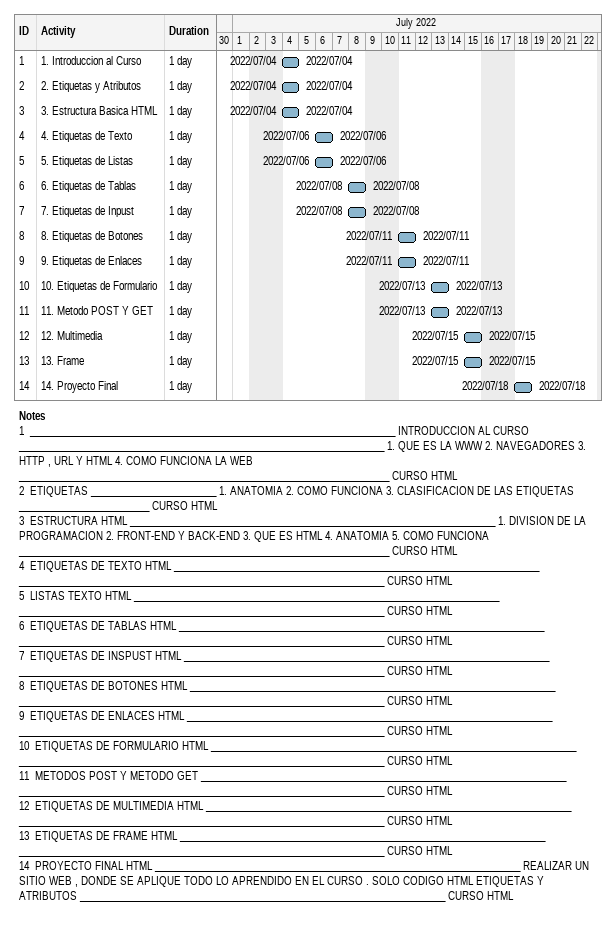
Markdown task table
| ID | Task | Duration | Start | Finish |
|---|---|---|---|---|
| 1 | 1. Introduccion al Curso | 1d | 2022-07-04 | 2022-07-04 |
| 2 | 2. Etiquetas y Atributos | 1d | 2022-07-04 | 2022-07-04 |
| 3 | 3. Estructura Basica HTML | 1d | 2022-07-04 | 2022-07-04 |
| 4 | 4. Etiquetas de Texto | 1d | 2022-07-06 | 2022-07-06 |
| 5 | 5. Etiquetas de Listas | 1d | 2022-07-06 | 2022-07-06 |
| 6 | 6. Etiquetas de Tablas | 1d | 2022-07-08 | 2022-07-08 |
| 7 | 7. Etiquetas de Inpust | 1d | 2022-07-08 | 2022-07-08 |
| 8 | 8. Etiquetas de Botones | 1d | 2022-07-11 | 2022-07-11 |
| 9 | 9. Etiquetas de Enlaces | 1d | 2022-07-11 | 2022-07-11 |
| 10 | 10. Etiquetas de Formulario | 1d | 2022-07-13 | 2022-07-13 |
| 11 | 11. Metodo POST Y GET | 1d | 2022-07-13 | 2022-07-13 |
| 12 | 12. Multimedia | 1d | 2022-07-15 | 2022-07-15 |
| 13 | 13. Frame | 1d | 2022-07-15 | 2022-07-15 |
| 14 | 14. Proyecto Final | 1d | 2022-07-18 | 2022-07-18 |

Notes
- 1: _________________________________________________________________________ INTRODUCCION AL CURSO _________________________________________________________________________ 1. QUE ES LA WWW 2. NAVEGADORES 3. HTTP , URL Y HTML 4. COMO FUNCIONA LA WEB __________________________________________________________________________ CURSO HTML
- 2: ETIQUETAS _________________________ 1. ANATOMIA 2. COMO FUNCIONA 3. CLASIFICACION DE LAS ETIQUETAS __________________________ CURSO HTML
- 3: ESTRUCTURA HTML _________________________________________________________________________ 1. DIVISION DE LA PROGRAMACION 2. FRONT-END Y BACK-END 3. QUE ES HTML 4. ANATOMIA 5. COMO FUNCIONA __________________________________________________________________________ CURSO HTML
- 4: ETIQUETAS DE TEXTO HTML _________________________________________________________________________ _________________________________________________________________________ CURSO HTML
- 5: LISTAS TEXTO HTML _________________________________________________________________________ _________________________________________________________________________ CURSO HTML
- 6: ETIQUETAS DE TABLAS HTML _________________________________________________________________________ _________________________________________________________________________ CURSO HTML
- 7: ETIQUETAS DE INSPUST HTML _________________________________________________________________________ _________________________________________________________________________ CURSO HTML
- 8: ETIQUETAS DE BOTONES HTML _________________________________________________________________________ _________________________________________________________________________ CURSO HTML
- 9: ETIQUETAS DE ENLACES HTML _________________________________________________________________________ _________________________________________________________________________ CURSO HTML
- 10: ETIQUETAS DE FORMULARIO HTML _________________________________________________________________________ _________________________________________________________________________ CURSO HTML
- 11: METODOS POST Y METODO GET _________________________________________________________________________ _________________________________________________________________________ CURSO HTML
- 12: ETIQUETAS DE MULTIMEDIA HTML _________________________________________________________________________ _________________________________________________________________________ CURSO HTML
- 13: ETIQUETAS DE FRAME HTML _________________________________________________________________________ _________________________________________________________________________ CURSO HTML
- 14: PROYECTO FINAL HTML _________________________________________________________________________ REALIZAR UN SITIO WEB , DONDE SE APLIQUE TODO LO APRENDIDO EN EL CURSO . SOLO CODIGO HTML ETIQUETAS Y ATRIBUTOS _________________________________________________________________________ CURSO HTML
